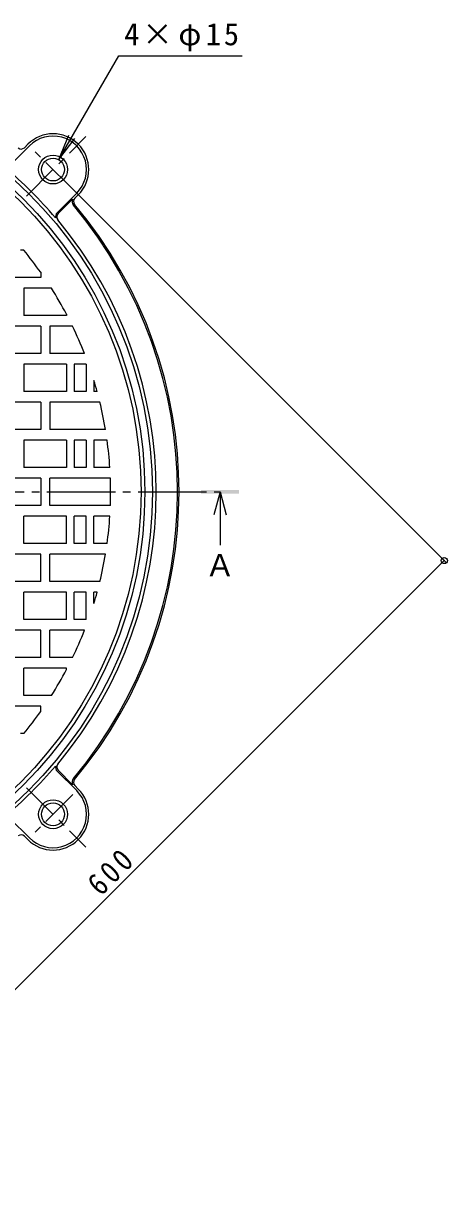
# Model space of a CAD drawing. Units: millimetres, scale not verified. Extents: x -907 to 922, y -708 to 631.
# Drawn here: x -214 to 64, y -183 to 594 of the extents above; entities that cross this region are included whole.
import ezdxf
from ezdxf.enums import TextEntityAlignment as Align

# ---------------------------------------------------------------- set-up
doc = ezdxf.new("R2010")
doc.units = ezdxf.units.MM
doc.header["$LTSCALE"] = 5
doc.header["$PDMODE"] = 32
doc.header["$PDSIZE"] = 4
doc.linetypes.add('CHAIN1', pattern=[8, 5, -1, 1, -1])
doc.linetypes.add('CHAIN2', pattern=[12, 9, -1, 1, -1])
for name, color, linetype, lineweight in [('0-1_躯体', 2, 'Continuous', 18), ('0-2_仕上', 3, 'Continuous', 18), ('0-4_その他', 7, 'Continuous', 18), ('0-5_寸法', 7, 'Continuous', 18)]:
    doc.layers.add(name, color=color, linetype=linetype, lineweight=lineweight)
doc.styles.add('ＭＳ ゴシック', font='')
doc.styles.get('ＭＳ ゴシック').set_extended_font_data('MS Gothic')

msp = doc.modelspace()

# ---------------------------------------------------------------- linework, layer by layer
at = {"layer": '0-1_躯体'}
for p, q in [((-223.287, 500.787), (-210.433, 513.641)), ((-213.743, 512.453), (-211.494, 514.702)), ((-192.175, 469.675), (-179.32, 482.529)), ((-191.609, 469.109), (-182.078, 478.64)), ((-180.509, 479.219), (-178.26, 481.468)), ((-192.175, 102.232), (-179.32, 89.378)), ((-191.609, 102.797), (-182.078, 93.267)), ((-180.509, 92.687), (-178.26, 90.438)), ((-223.287, 71.119), (-210.433, 58.265)), ((-213.743, 59.453), (-211.494, 57.205))]:
    msp.add_line(p, q, dxfattribs=at)
at = {"layer": '0-1_躯体', "linetype": 'CHAIN1'}
for p, q in [((-212.365, 480.597), (-173.223, 519.739)), ((-181.86, 485.069), (-207.893, 511.101)), ((-212.365, 91.31), (-173.223, 52.168)), ((-181.86, 86.838), (-207.893, 60.805))]:
    msp.add_line(p, q, dxfattribs=at)
at = {"layer": '0-1_躯体'}
for centre, radius in [((-407.009, 285.953), 277.5), ((-407.009, 285.953), 272.5), ((-194.877, 498.085), 9.5), ((-194.877, 498.085), 7.5), ((-194.877, 73.822), 9.5), ((-194.877, 73.822), 7.5)]:
    msp.add_circle(centre, radius, dxfattribs=at)
for centre, radius, start, end in [((-194.877, 498.085), 23.5, 315, 134.99974), ((-194.877, 498.085), 22, 315, 135.00027), ((-215.864, 514.575), 3, 230.10184, 314.99338), ((-442.364, 250.598), 329.583, 40.89749, 49.10247), ((-178.387, 477.098), 4, 157.32854, 219.89813), ((-407.009, 285.953), 294, 320.10187, 39.89813), ((-178.387, 477.098), 3, 135.00233, 219.89813), ((-407.009, 285.953), 295, 320.10187, 39.89813), ((-189.487, 466.988), 3.8, 135, 189.22804), ((-189.487, 466.988), 3, 135, 219.76929), ((-407.009, 285.953), 280, 320.23071, 39.76929), ((-442.364, 321.309), 329.583, 310.89753, 319.10251), ((-189.487, 104.919), 3.8, 170.77196, 225), ((-189.487, 104.919), 3, 140.23071, 225), ((-178.387, 94.809), 4, 140.10187, 202.67146), ((-178.387, 94.809), 3, 140.10187, 224.99767), ((-194.877, 73.822), 23.5, 225.00026, 45), ((-194.877, 73.822), 22, 224.99973, 45), ((-215.864, 57.332), 3, 45.00662, 129.89816)]:
    msp.add_arc(centre, radius, start, end, dxfattribs=at)
at = {"layer": '0-2_仕上'}
for p, q in [((-214.087, 444.954), (-216.383, 444.954)), ((-203.008, 430.466), (-203.008, 426.954)), ((-203.008, 426.954), (-243.009, 426.954)), ((-214.009, 419.954), (-214.009, 401.954)), ((-195.955, 419.954), (-214.009, 419.954)), ((-186.009, 401.954), (-214.009, 401.954)), ((-186.009, 402.826), (-186.009, 401.954)), ((-203.008, 394.954), (-203.008, 376.954)), ((-197.008, 394.954), (-197.008, 376.954)), ((-182.022, 394.954), (-197.008, 394.954)), ((-203.008, 376.954), (-243.009, 376.954)), ((-174.159, 376.954), (-197.008, 376.954)), ((-214.009, 369.954), (-214.009, 351.954)), ((-186.009, 369.954), (-214.009, 369.954)), ((-186.009, 369.954), (-186.009, 351.954)), ((-181.009, 369.954), (-181.009, 351.954)), ((-173.009, 369.954), (-181.009, 369.954)), ((-173.009, 369.954), (-173.009, 351.954)), ((-168.009, 359.296), (-168.009, 351.954)), ((-186.009, 351.954), (-214.009, 351.954)), ((-173.009, 351.954), (-181.009, 351.954)), ((-165.878, 351.954), (-168.009, 351.954)), ((-203.008, 344.954), (-203.008, 326.953)), ((-203.008, 326.953), (-243.009, 326.953)), ((-160.394, 326.953), (-197.008, 326.953)), ((-214.009, 319.953), (-214.009, 301.953)), ((-186.009, 319.953), (-214.009, 319.953)), ((-186.009, 319.953), (-186.009, 301.953)), ((-181.009, 319.953), (-181.009, 301.953)), ((-173.009, 319.953), (-181.009, 319.953)), ((-173.009, 319.953), (-173.009, 301.953)), ((-168.009, 319.953), (-168.009, 301.953)), ((-159.332, 319.953), (-168.009, 319.953)), ((-186.009, 301.953), (-214.009, 301.953)), ((-173.009, 301.953), (-181.009, 301.953)), ((-157.521, 301.953), (-168.009, 301.953)), ((-203.008, 294.953), (-234.009, 294.953)), ((-203.008, 294.953), (-203.008, 276.953)), ((-157.171, 294.953), (-197.008, 294.953)), ((-197.008, 276.953), (-197.008, 294.953)), ((-203.008, 276.953), (-234.009, 276.953)), ((-157.171, 276.953), (-197.008, 276.953)), ((-214.009, 251.953), (-214.009, 269.953)), ((-186.009, 269.953), (-214.009, 269.953)), ((-186.009, 251.953), (-186.009, 269.953)), ((-181.009, 251.953), (-181.009, 269.953)), ((-173.009, 269.953), (-181.009, 269.953)), ((-173.009, 251.953), (-173.009, 269.953)), ((-168.009, 251.953), (-168.009, 269.953)), ((-157.521, 269.953), (-168.009, 269.953)), ((-186.009, 251.953), (-214.009, 251.953)), ((-173.009, 251.953), (-181.009, 251.953)), ((-159.332, 251.953), (-168.009, 251.953)), ((-203.008, 244.953), (-243.009, 244.953)), ((-203.008, 226.953), (-203.008, 244.953)), ((-160.394, 244.953), (-197.008, 244.953)), ((-214.009, 201.953), (-214.009, 219.953)), ((-186.009, 219.953), (-214.009, 219.953)), ((-186.009, 201.953), (-186.009, 219.953)), ((-181.009, 201.953), (-181.009, 219.953)), ((-173.009, 219.953), (-181.009, 219.953)), ((-173.009, 201.953), (-173.009, 219.953)), ((-168.009, 212.61), (-168.009, 219.953)), ((-165.878, 219.953), (-168.009, 219.953)), ((-203.008, 194.953), (-243.009, 194.953)), ((-186.009, 201.953), (-214.009, 201.953)), ((-203.008, 176.953), (-203.008, 194.953)), ((-197.008, 176.953), (-197.008, 194.953)), ((-174.159, 194.953), (-197.008, 194.953)), ((-173.009, 201.953), (-181.009, 201.953)), ((-182.022, 176.953), (-197.008, 176.953)), ((-214.009, 151.953), (-214.009, 169.953)), ((-186.009, 169.953), (-214.009, 169.953)), ((-186.009, 169.081), (-186.009, 169.953)), ((-195.955, 151.953), (-214.009, 151.953)), ((-203.008, 144.953), (-243.009, 144.953)), ((-203.008, 141.441), (-203.008, 144.953)), ((-214.087, 126.953), (-216.383, 126.953))]:
    msp.add_line(p, q, dxfattribs=at)
at = {"layer": '0-2_仕上', "linetype": 'CHAIN2'}
msp.add_line((-738.872, 285.953), (-85.073, 285.953), dxfattribs=at)
at = {"layer": '0-2_仕上'}
for points in [[(-203.008, 394.954), (-243.009, 394.954), (-243.009, 376.954)], [(-203.008, 344.954), (-243.009, 344.954), (-243.009, 326.953)], [(-164.071, 344.954), (-197.008, 344.954), (-197.008, 326.953)], [(-203.008, 226.953), (-243.009, 226.953), (-243.009, 244.953)], [(-164.071, 226.953), (-197.008, 226.953), (-197.008, 244.953)], [(-203.008, 176.953), (-243.009, 176.953), (-243.009, 194.953)]]:
    msp.add_lwpolyline(points, dxfattribs=at)
msp.add_circle((-407.009, 285.953), 270, dxfattribs=at)
for start, end in [(35.31355, 39.49443), (27.87151, 32.41194), (21.34618, 25.84908), (15.30763, 17.06003), (9.43919, 13.65065), (3.66946, 7.81648), (357.9369, 2.06307), (352.18352, 356.33054), (346.34935, 350.56081), (342.93997, 344.69237), (334.15092, 338.65382), (327.58806, 332.12849), (320.50557, 324.68645)]:
    msp.add_arc((-407.009, 285.953), 250, start, end, dxfattribs=at)
at = {"layer": '0-4_その他'}
for p, q in [((-191.127, 504.58), (-151.711, 572.851)), ((-151.711, 572.851), (-70.547, 572.851)), ((-191.127, 504.58), (-184.43, 520.748)), ((-191.127, 504.58), (-180.473, 518.464)), ((63.502, 239.706), (-187.806, 491.014)), ((-361.822, -183.497), (62.442, 240.766))]:
    msp.add_line(p, q, dxfattribs=at)
msp.add_point((62.442, 240.766), dxfattribs=at)
at = {"layer": '0-5_寸法', "color": 4}
for q in [(-89.073, 270.953), (-85.073, 250.953), (-81.073, 270.953)]:
    msp.add_line((-85.073, 285.953), q, dxfattribs=at)
msp.add_solid([(-97.573, 284.703), (-72.573, 284.703), (-97.573, 287.203), (-72.573, 287.203)], dxfattribs=at)

# ---------------------------------------------------------------- texts
at = {"layer": '0-4_その他', "color": 2, "insert": (-148.047, 575.851), "char_height": 14.66, "attachment_point": 7, "style": 'ＭＳ ゴシック'}
msp.add_mtext('\\T1.19;4×φ15', dxfattribs=at)
at = {"layer": '0-4_その他', "color": 2, "insert": (-163.302, 19.265), "char_height": 14.66, "attachment_point": 7, "rotation": 45, "style": 'ＭＳ ゴシック'}
msp.add_mtext('\\T1.27;\\W0.9;600', dxfattribs=at)
at = {"layer": '0-5_寸法', "color": 2, "style": 'ＭＳ ゴシック'}
msp.add_text('Ａ', height=14.66, dxfattribs=at).set_placement((-95.073, 225.953), align=Align.BOTTOM_LEFT)

doc.saveas('drawing.dxf')
